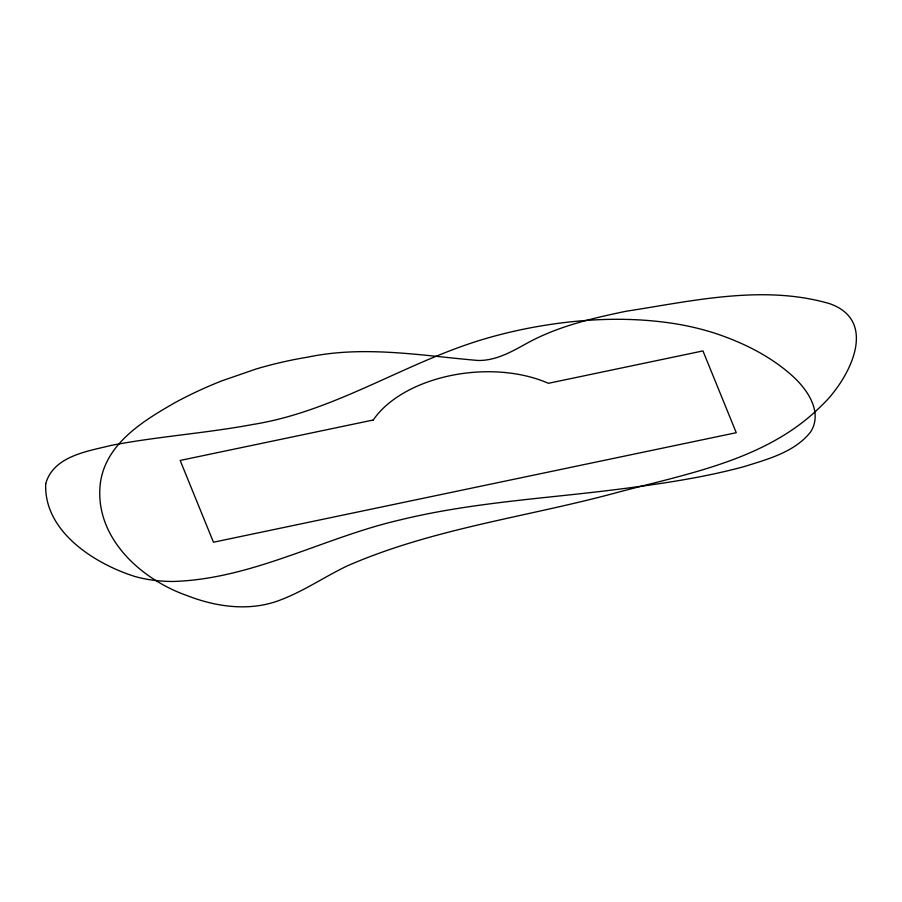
<?xml version="1.0" encoding="UTF-8"?>
<svg xmlns="http://www.w3.org/2000/svg" width="902" height="902" viewBox="0 0 902 902"><rect width="100%" height="100%" fill="white"/><g stroke="black" fill="none" stroke-linecap="round" stroke-linejoin="round"><path stroke-width="1.35" d="M100.438 482.559C93.481 536.431 140.148 579.118 187.007 595.557C216.931 607.294 251.218 611.872 281.695 599.469C304.65 590.618 325.024 576.536 347.146 565.96C431.618 529 524.321 517.353 612.864 493.653C685.283 473.933 766.587 460.956 821.756 405.415C847.925 380.87 880.453 321.54 829.614 303.658C763.284 284.31 692.826 300.975 626.281 311.224C591.994 318.305 557.267 326.445 526.396 343.561C511.378 351.915 495.581 360.868 477.823 360.462C421.471 355.636 364.6 345.286 308.213 357.057A265.481 160.139 -5.7 0 0 255.886 369.065L221.802 380.87A329.782 198.925 -5.7 0 0 175.123 402.585C143.666 420.58 106.064 443.299 100.438 482.559M45.72 483.63C43.6 531.492 94.575 563.773 134.917 576.491A96.988 58.506 -5.7 0 0 173.5 581.463C252.943 578.949 323.705 537.491 399.947 519.958C471.588 502.403 545.518 498.558 618.456 489.256C660.692 483.855 703.008 477.744 744.173 466.605C767.749 459.163 794.38 452.308 810.492 432.114C823.278 412.293 807.335 389.314 792.43 375.942C770.691 356.313 743.958 343.042 716.38 333.717A213.83 128.986 -5.7 0 0 674.696 323.66C625.131 315.869 574.337 319.06 525.28 328.835A310.762 187.458 -5.7 0 0 482.818 339.434C404.367 362.987 334.732 411.38 252.864 424.47C205.983 433.253 158.245 436.388 111.397 445.351C87.505 451.35 53.624 455.927 45.72 483.63M373.281 419.994L180.163 460.448L213.458 542.226L736.246 432.701L702.951 350.923L548.382 383.305A112.727 68 -5.7 0 0 373.281 419.994"/></g></svg>
